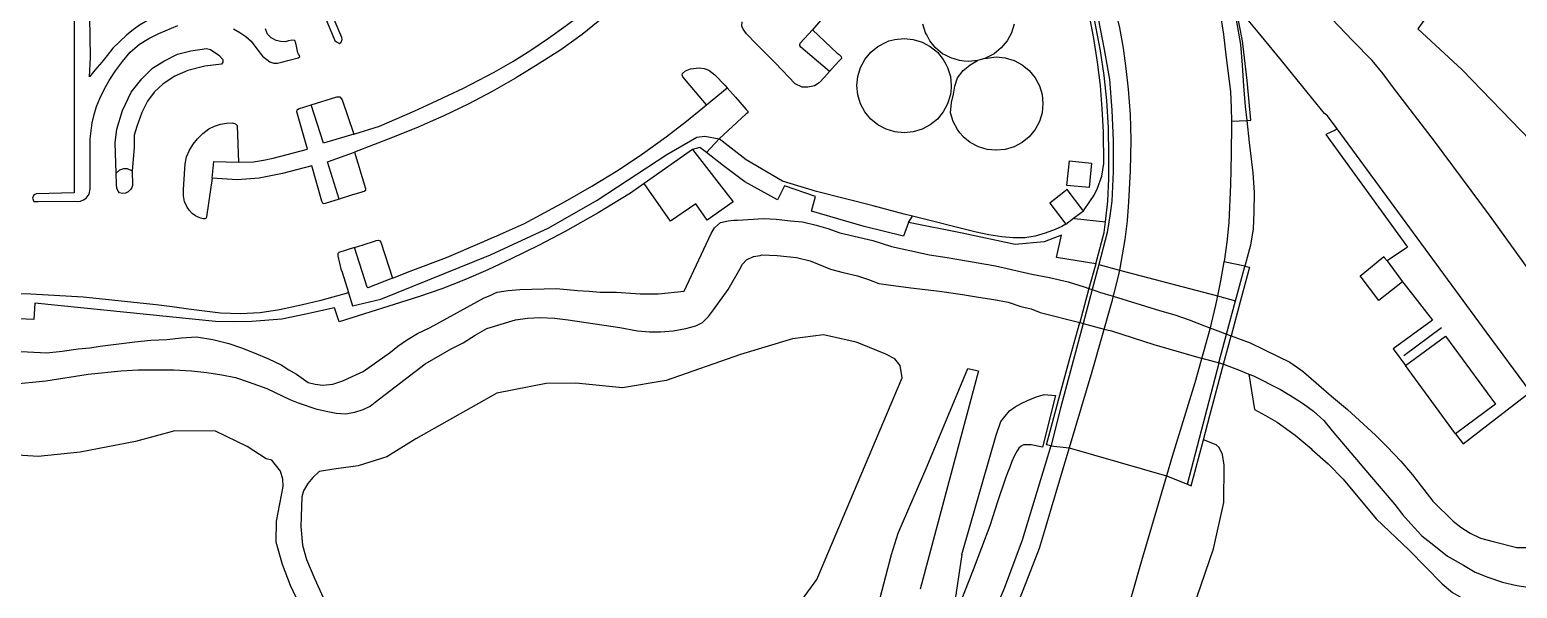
# Model space of a CAD drawing. Header units: millimetres. Extents: x 111502 to 977541, y 8702 to 1044108.
# Drawn here: x 975487.4 to 975663.2, y 475838.2 to 475904.2 of the extents above; entities that cross this region are included whole.
import ezdxf

# ---------------------------------------------------------------- set-up
doc = ezdxf.new("R2010")
doc.units = ezdxf.units.MM
doc.header["$LTSCALE"] = 0.25
doc.layers.add('X HVSS Site Background', color=8, linetype='Continuous')

# ---------------------------------------------------------------- blocks, each defined once
blk = doc.blocks.new('OS MAP')
at = {"layer": 'X HVSS Site Background'}
for points in [[(489274.43, 240465.1), (489274.42, 240440.35), (489274.42, 240426.31), (489269.98, 240426.21), (489269.78, 240426.14), (489269.62, 240426.01), (489269.52, 240425.7), (489269.57, 240425.49), (489269.67, 240425.3), (489270.18, 240425.3), (489274.47, 240425.35), (489274.83, 240425.3), (489275.18, 240425.35), (489275.53, 240425.49), (489275.84, 240425.7), (489276.19, 240426.16), (489276.34, 240426.81), (489276.34, 240427.72), (489276.34, 240428.63), (489276.34, 240432.72), (489276.55, 240434.59), (489276.79, 240435.57), (489277.09, 240436.53), (489277.46, 240437.47), (489277.97, 240438.55), (489278.57, 240439.59), (489279.32, 240440.75), (489280.13, 240441.86), (489281.07, 240442.96), (489282.16, 240443.88), (489283.27, 240444.56), (489284.43, 240445.15), (489286.7, 240446.11)], [(489293.27, 240445.7), (489294.01, 240445.28), (489294.71, 240444.8), (489295.34, 240444.23), (489296.01, 240443.34), (489296.7, 240442.47), (489297.56, 240441.81), (489298.01, 240441.66), (489298.47, 240441.66), (489299.08, 240441.81), (489299.68, 240441.96), (489300.9, 240442.26), (489301.1, 240442.41), (489301.05, 240442.57), (489300.94, 240442.71), (489300.85, 240442.87), (489300.75, 240443.45), (489300.64, 240444.03), (489300.49, 240444.33), (489300.19, 240444.38), (489299.78, 240444.3), (489299.38, 240444.18), (489298.84, 240444.19), (489298.32, 240444.33), (489297.73, 240444.64), (489297.26, 240445.09), (489297.06, 240445.7)], [(489303.12, 240449.43), (489305.24, 240444.33), (489305.44, 240444.18), (489305.8, 240443.98), (489306, 240444.13), (489306.1, 240444.43), (489306.05, 240444.69), (489303.93, 240449.74)], [(489397.78, 240477.81), (489399.73, 240474.69), (489401.22, 240472), (489402.62, 240469.27), (489403.81, 240466.77), (489404.91, 240464.23), (489405.85, 240461.63), (489406.82, 240458.48), (489407.73, 240455.32), (489409.8, 240447.79), (489410.23, 240445.04), (489410.58, 240442.28), (489411.06, 240438.3), (489411.17, 240436.38), (489411.18, 240434.81)], [(489398.62, 240478.32), (489400.14, 240476.14), (489401.54, 240473.82), (489402.91, 240471.22), (489404.23, 240468.6), (489406.07, 240464.76), (489407.56, 240460.92), (489409.5, 240455.56), (489410.35, 240452.65), (489411.08, 240449.7), (489411.76, 240446.78), (489412.25, 240443.84), (489412.46, 240441.4), (489412.61, 240438.96), (489412.81, 240436.52), (489413, 240434.88)], [(489467.02, 240386.4), (489465.01, 240389.52), (489463.9, 240391.25), (489458.71, 240398.31), (489458.51, 240398.66), (489456.54, 240402.12), (489454.52, 240405.55), (489450.63, 240411.26), (489441.69, 240423.69), (489435.18, 240432.43), (489430.33, 240438.74), (489429.1, 240440.39), (489427.8, 240441.98), (489425.53, 240444.3), (489423.01, 240446.93), (489421.96, 240448.14), (489420.99, 240449.4), (489419.98, 240450.87), (489417.66, 240454.66), (489415.53, 240458.35), (489412.96, 240463.2), (489410.18, 240468.15), (489407.2, 240473.25), (489404.55, 240477.38)], [(489413.46, 240434.9), (489413.03, 240439.6), (489412.51, 240444.29), (489411.79, 240447.91), (489411.72, 240448.23), (489411.09, 240450.61), (489410.44, 240452.98), (489409.06, 240457.73), (489408.18, 240460.36), (489407.17, 240462.94), (489406.26, 240465.02), (489405.28, 240467.08), (489403.04, 240471.49), (489400.98, 240475.12)], [(489423.67, 240433.87), (489422.52, 240435.44), (489422.19, 240435.71), (489419.64, 240438.84), (489417.09, 240441.97), (489414.53, 240445.09), (489412.98, 240446.96), (489412.34, 240448), (489411.88, 240449.14), (489411.47, 240450.37), (489411.1, 240451.62), (489410.74, 240452.88), (489409.36, 240458.03), (489408.63, 240460.3), (489407.77, 240462.53), (489406.69, 240465.05), (489405.53, 240467.54), (489404.23, 240470.16), (489402.84, 240472.75), (489401.52, 240475.03), (489401.32, 240475.34)], [(489341.79, 240427.42), (489340.19, 240426.3), (489336.36, 240423.97), (489332.46, 240421.76), (489329.3, 240420.1), (489326.09, 240418.53), (489323.31, 240417.23), (489320.49, 240416), (489317.88, 240414.99), (489315.23, 240414.08), (489305.73, 240411.06), (489305.18, 240412.72), (489301.79, 240411.97), (489298.96, 240411.41), (489295.43, 240411.11), (489293.28, 240411.07), (489291.13, 240411.11), (489269.77, 240413.29), (489269.67, 240411.37), (489262.49, 240411.68)], [(489393.69, 240424.2), (489394.46, 240425.29), (489394.95, 240426.06), (489395.36, 240426.87), (489395.87, 240428.31), (489396.11, 240429.8), (489396.06, 240433.54), (489395.92, 240436.27), (489395.71, 240439), (489395.37, 240441.78), (489394.91, 240444.55), (489394.44, 240447.05)], [(489368.14, 240453.15), (489361.67, 240445.58)], [(489396.29, 240422.9), (489396.56, 240425.32), (489396.68, 240428.02), (489396.71, 240430.72), (489396.66, 240433.99), (489396.46, 240437.24), (489396.14, 240440.18), (489395.7, 240443.1), (489394.8, 240447.85)], [(489307.5, 240433.27), (489310.53, 240434.22), (489312.62, 240435.09), (489314.69, 240436.01), (489316.75, 240436.95), (489320.44, 240438.71), (489324.07, 240440.59), (489326.27, 240441.84), (489328.4, 240443.2), (489330.5, 240444.62), (489332.56, 240446.09), (489335.01, 240447.9), (489337.41, 240449.78), (489339.74, 240451.74), (489343.88, 240455.33), (489340.7, 240458.77), (489340.7, 240458.92), (489340.95, 240459.17), (489342.46, 240460.76)], [(489389.4, 240460.33), (489391.82, 240457.75), (489393.33, 240454.67), (489394.55, 240450.93), (489395.45, 240446.94), (489396.16, 240443.25), (489396.76, 240439.72), (489397.07, 240436.08), (489397.22, 240432.49), (489397.22, 240428.8), (489397.06, 240425.32), (489396.81, 240423.6), (489396.51, 240421.63), (489395.5, 240417.85)], [(489392.96, 240461.7), (489393.04, 240461.53), (489394.96, 240456.43), (489395.82, 240453.76), (489396.63, 240451.07), (489397.33, 240448.46), (489397.94, 240445.82), (489398.38, 240443.42), (489398.72, 240441.01), (489399, 240438.59), (489399.23, 240435.59), (489399.3, 240432.58), (489399.23, 240428.92), (489399.04, 240425.26), (489398.86, 240423.03), (489398.59, 240420.81), (489397.95, 240417.2)], [(489267.4, 240407.6), (489271.2, 240407.4), (489273, 240407.6), (489274.9, 240407.9), (489276.3, 240408), (489277.5, 240408.2), (489281.6, 240408.7), (489283.5, 240408.9), (489285.4, 240409), (489287.1, 240409.2), (489288.9, 240409.3), (489290.8, 240409), (489292.7, 240408.5), (489294.2, 240408), (489295.7, 240407.4), (489297.4, 240406.7), (489298.9, 240406), (489299.8, 240405.4), (489300.7, 240404.9), (489302.1, 240403.9), (489302.9, 240403.7), (489303.8, 240403.6), (489305, 240403.7), (489306.2, 240404.1), (489307.3, 240404.6), (489308.6, 240405.2), (489311.8, 240407.5), (489312.7, 240408.2), (489313.7, 240408.9), (489315, 240409.7), (489316.5, 240410.4), (489322.9, 240413.9), (489323.6, 240414.2), (489324.15, 240414.47), (489324.4, 240414.6), (489325.7, 240414.8), (489327.1, 240414.9), (489331.4, 240415), (489332.7, 240414.9), (489333.9, 240414.8), (489335.3, 240414.7), (489336.6, 240414.6), (489338.5, 240414.6), (489341.3, 240414.4), (489343.5, 240414.4), (489346.5, 240414.7), (489349.7, 240421.5), (489350.1, 240422.2), (489350.8, 240422.8), (489351.7, 240423), (489352.4, 240423.1), (489352.8, 240423.1), (489355.9, 240423.3), (489357.4, 240423.2), (489359.1, 240423), (489360.5, 240422.9), (489362.1, 240422.5), (489363.5, 240422.1), (489364.9, 240421.6), (489368.8, 240420.7), (489371, 240420), (489373.2, 240419.5), (489375.5, 240419), (489377.6, 240418.7), (489383.3, 240417.7), (489387.6, 240416.7), (489389.7, 240416.3), (489391.9, 240415.8), (489393.8, 240415.2), (489394.35, 240415.02)], [(489276.61, 240453.42), (489278.54, 240451.21), (489279.67, 240450.09), (489280.79, 240449.21), (489282.09, 240448.44), (489284.9, 240447.44), (489283.38, 240446.84), (489282.14, 240446.14), (489281.39, 240445.6), (489280.66, 240444.99), (489279.79, 240444.18), (489279, 240443.41), (489278.32, 240442.57), (489277.7, 240441.77), (489276.89, 240440.83), (489276.25, 240440.02), (489276.35, 240442.33), (489276.23, 240449.54), (489276.42, 240452.47), (489276.61, 240453.42)], [(489349.44, 240451.59), (489349.28, 240451.59), (489349.03, 240451.79), (489345.9, 240454.72), (489342.62, 240451.74), (489338.68, 240448.46), (489334.48, 240445.03), (489331.93, 240443.21), (489329.28, 240441.54), (489326.57, 240439.89), (489323.82, 240438.31), (489320.99, 240436.82), (489318.11, 240435.43), (489316.49, 240434.71), (489315.1, 240434.1), (489312.05, 240432.86), (489307.55, 240431.14)], [(489381.18, 240441.95), (489380.11, 240441.85), (489379.62, 240441.9), (489379.04, 240441.95), (489378.01, 240442.27), (489377.39, 240442.6), (489377.06, 240442.77), (489376.23, 240443.46), (489375.55, 240444.29), (489375.18, 240444.98), (489375.04, 240445.24), (489374.73, 240446.27)], [(489385.5, 240446.27), (489385.19, 240445.24), (489384.68, 240444.29), (489383.99, 240443.46), (489383.16, 240442.77), (489382.21, 240442.27), (489382.05, 240442.2)], [(489435.16, 240448.39), (489433.21, 240445.7), (489438.44, 240440.86), (489446.52, 240432.51), (489446.67, 240432.28)], [(489363.68, 240440.65), (489363.08, 240439.98), (489362.47, 240439.31), (489361.92, 240438.96), (489361.11, 240438.81), (489360.45, 240438.81), (489359.64, 240439.21), (489357.32, 240441.64), (489356.17, 240442.79), (489355.01, 240443.94), (489353.89, 240445.12), (489353.48, 240445.68), (489353.33, 240446.03), (489353.38, 240446.54)], [(489363.68, 240440.65), (489360.3, 240443.53), (489360.2, 240443.74), (489360.22, 240444.01), (489361.67, 240445.58)], [(489361.67, 240445.58), (489364.6, 240442.85), (489364.85, 240442.67), (489365.05, 240442.44), (489365.1, 240442.19), (489364.9, 240441.99), (489364.29, 240441.33), (489363.68, 240440.65)], [(489377.97, 240437.94), (489377.65, 240436.86), (489377.14, 240435.9), (489376.44, 240435.05), (489375.6, 240434.36), (489374.64, 240433.85), (489373.59, 240433.53), (489372.5, 240433.42), (489371.41, 240433.53), (489370.37, 240433.85), (489369.4, 240434.36), (489368.56, 240435.05), (489368.16, 240435.5), (489367.87, 240435.9), (489367.35, 240436.86), (489367.03, 240437.91), (489366.93, 240439), (489367.03, 240440.08), (489367.35, 240441.13), (489367.87, 240442.09), (489368.56, 240442.94), (489369.4, 240443.63), (489370.37, 240444.15), (489370.72, 240444.28), (489371.41, 240444.46), (489372.5, 240444.57), (489373.59, 240444.46), (489374.53, 240444.18), (489374.64, 240444.15), (489375.6, 240443.63), (489376.44, 240442.94), (489377.14, 240442.09), (489377.43, 240441.55), (489377.65, 240441.13), (489377.97, 240440.08), (489378.08, 240439), (489378.05, 240438.72), (489377.97, 240437.94)], [(489279.41, 240428.65), (489279.28, 240432.24), (489279.49, 240433.86), (489280.16, 240436.04), (489281.17, 240438.22), (489282.43, 240439.8), (489283.7, 240441.05), (489285.02, 240441.9), (489286.65, 240442.72), (489288.21, 240443.11), (489290.06, 240443.37), (489290.55, 240443.27), (489291.54, 240442.6), (489292, 240442.07), (489292, 240441.77), (489291.84, 240441.54), (489289.88, 240441.28), (489287.86, 240440.77), (489286.34, 240440.11), (489284.94, 240439.19), (489283.88, 240438.24), (489283.11, 240437.15), (489282.41, 240435.8), (489281.84, 240434.18), (489281.54, 240433.12), (489281.53, 240431.7), (489281.3, 240428.93)], [(489346.66, 240440.73), (489347.27, 240440.98), (489348.28, 240441.08), (489348.88, 240441.03), (489349.44, 240440.83), (489350.15, 240440.28), (489351.31, 240439.06), (489351.58, 240438.75)], [(489382.05, 240442.2), (489383.39, 240442.39), (489384.46, 240442.28), (489385.5, 240441.97), (489385.53, 240441.95), (489386.45, 240441.46), (489387.29, 240440.77), (489387.98, 240439.93), (489388.49, 240438.98), (489388.8, 240437.94), (489388.91, 240436.87), (489388.8, 240435.79), (489388.49, 240434.76), (489387.98, 240433.8), (489387.29, 240432.96), (489386.45, 240432.28), (489385.5, 240431.77), (489384.46, 240431.45), (489383.39, 240431.35), (489383.35, 240431.35), (489382.31, 240431.45), (489381.28, 240431.77), (489380.32, 240432.28), (489379.48, 240432.96), (489379.43, 240433.03), (489379.11, 240433.42), (489378.8, 240433.8), (489378.29, 240434.76), (489377.97, 240435.79), (489378.09, 240437), (489378.33, 240437.99), (489378.48, 240438.95), (489378.8, 240439.93), (489379.48, 240440.77), (489379.66, 240440.92), (489380.32, 240441.46), (489381.18, 240441.95)], [(489382.05, 240442.2), (489381.18, 240441.95)], [(489346.26, 240440.28), (489346.31, 240440.43), (489346.66, 240440.73)], [(489349.14, 240436.74), (489346.36, 240440.02), (489346.26, 240440.28)], [(489302.45, 240436.72), (489305.48, 240437.66), (489305.84, 240437.66), (489306.09, 240437.31), (489307.5, 240433.27)], [(489349.14, 240436.74), (489351.58, 240438.75)], [(489351.58, 240438.75), (489352.57, 240437.62), (489353.83, 240436.18), (489354.04, 240435.98), (489354.04, 240435.78), (489353.83, 240435.68), (489350.65, 240432.7)], [(489293.86, 240429.94), (489295.63, 240429.99), (489296.8, 240430.17), (489297.95, 240430.44), (489302, 240431.5), (489300.73, 240435.89), (489300.78, 240436.15), (489300.94, 240436.25), (489302.45, 240436.72)], [(489307.5, 240433.27), (489303.88, 240432.19), (489302.45, 240436.72)], [(489324, 240421.07), (489324.29, 240421.2), (489325.17, 240421.58), (489327.66, 240422.7), (489332.46, 240425.28), (489335.62, 240427.11), (489338.73, 240429.01), (489341.6, 240430.93), (489344.39, 240432.95), (489346.79, 240434.81), (489349.14, 240436.74)], [(489290.73, 240428.07), (489290.07, 240423.47), (489290.02, 240423.32), (489289.88, 240423.27), (489289.72, 240423.27), (489289.39, 240423.32), (489289.07, 240423.46), (489288.76, 240423.62), (489288.38, 240423.89), (489288.06, 240424.24), (489287.8, 240424.63), (489287.62, 240424.98), (489287.48, 240425.26), (489287.34, 240425.95), (489287.36, 240426.66), (489287.4, 240427.36), (489287.55, 240429.74), (489287.72, 240430.57), (489288.05, 240431.35), (489288.49, 240432.06), (489289.01, 240432.72), (489289.63, 240433.35), (489290.33, 240433.88), (489291.01, 240434.22), (489291.74, 240434.43), (489292.42, 240434.56), (489293.11, 240434.58), (489293.51, 240434.48), (489293.71, 240434.28), (489293.71, 240434.23), (489293.86, 240429.94)], [(489411.18, 240434.81), (489411.18, 240434.46), (489411.16, 240430.88), (489411.09, 240427.3), (489410.86, 240422.81), (489410.63, 240420.5), (489410.31, 240418.2), (489410.3, 240418.18)], [(489411.18, 240434.81), (489413, 240434.88)], [(489413, 240434.88), (489413.29, 240432.28), (489413.72, 240428.7), (489413.87, 240426.38), (489413.85, 240424.05), (489413.74, 240422.07), (489413.42, 240420.12), (489412.76, 240417.66)], [(489413, 240434.88), (489413.46, 240434.9)], [(489423.67, 240433.87), (489423.43, 240433.75), (489422.34, 240433.2), (489431.98, 240419.89), (489429.72, 240418.37), (489429.57, 240418.27)], [(489446.54, 240402.79), (489441.3, 240409.91), (489423.67, 240433.87)], [(489306.87, 240414.49), (489307.34, 240412.98), (489310.68, 240413.74), (489323.63, 240418.99), (489330.52, 240422.17), (489336.24, 240425.46), (489344.45, 240430.85), (489348.02, 240432.92), (489348.94, 240433.04), (489350.65, 240432.7)], [(489350.65, 240432.7), (489349.14, 240431.09)], [(489373.48, 240423.58), (489372.53, 240423.82), (489368.83, 240424.78), (489362.17, 240426.48), (489358.13, 240427.69), (489353.83, 240430.22), (489350.65, 240432.7)], [(489305.74, 240425.58), (489304.38, 240429.97), (489307.55, 240431.14)], [(489307.55, 240431.14), (489308.86, 240426.85), (489308.86, 240426.6), (489308.7, 240426.48), (489308.51, 240426.45), (489308.41, 240426.4), (489307.19, 240426.03), (489305.74, 240425.58)], [(489347.52, 240431.45), (489352.29, 240425.27), (489349.23, 240423.11), (489347.88, 240425.03), (489344.92, 240422.96), (489341.79, 240427.42)], [(489347.52, 240431.45), (489341.79, 240427.42)], [(489349.14, 240431.09), (489348.36, 240431.7), (489347.52, 240431.45)], [(489373.02, 240422.8), (489372.42, 240421.19), (489367.77, 240422.35), (489361.57, 240424.16), (489362.03, 240425.9), (489358.38, 240427.15), (489357.56, 240425.48), (489353.7, 240427.64), (489351.15, 240429.51), (489349.14, 240431.09)], [(489279.41, 240428.65), (489279.84, 240429.03), (489280.32, 240429.19), (489280.69, 240429.19), (489281.3, 240428.93)], [(489281.3, 240428.93), (489281.32, 240427.2), (489281.24, 240426.96), (489281.12, 240426.76), (489280.8, 240426.44), (489280.49, 240426.29), (489280.15, 240426.23), (489279.81, 240426.33), (489279.63, 240426.51), (489279.47, 240426.88), (489279.42, 240427.3), (489279.41, 240428.65)], [(489290.73, 240428.07), (489290.92, 240430.03), (489293.86, 240429.94)], [(489303.86, 240425.03), (489303.71, 240425.34), (489302.5, 240429.53), (489299.06, 240428.62), (489296.29, 240428.07), (489293.71, 240427.87), (489290.73, 240428.07)], [(489392.03, 240430.09), (489394.64, 240429.84), (489394.37, 240426.96), (489391.75, 240427.21), (489392.03, 240430.09)], [(489305.74, 240425.58), (489304.11, 240425.08), (489303.86, 240425.03)], [(489393.69, 240424.2), (489393.64, 240424.28), (489391.78, 240426.7), (489391.37, 240426.39), (489389.71, 240425.12), (489391.62, 240422.62)], [(489373.02, 240422.8), (489373.48, 240423.58)], [(489391.62, 240422.62), (489391.15, 240422.34), (489390.35, 240421.98), (489389.19, 240421.54), (489387.99, 240421.19), (489386.77, 240421.02), (489385.4, 240421), (489384.04, 240421.12), (489382.51, 240421.36), (489381.01, 240421.68), (489373.48, 240423.58)], [(489391.62, 240422.62), (489392.54, 240423.32)], [(489392.54, 240423.32), (489393.28, 240423.89), (489393.69, 240424.2)], [(489392.54, 240423.32), (489392.63, 240423.31), (489396.29, 240422.9)], [(489395.15, 240417.94), (489390.53, 240418.7), (489391.09, 240421.31), (489389.05, 240420.52), (489385.64, 240420.23), (489379.37, 240421.56), (489373.02, 240422.8)], [(489395.15, 240417.94), (489396.15, 240421.63), (489396.29, 240422.9)], [(489306.87, 240414.49), (489303.59, 240413.58), (489301.25, 240413.04), (489298.71, 240412.51), (489296.41, 240412.16), (489294.07, 240412.02), (489291.74, 240412.11), (489289.83, 240412.32), (489287.93, 240412.57), (489286.02, 240412.84), (489284.12, 240413.07), (489275.48, 240413.98), (489269.32, 240414.34), (489267.84, 240414.38)], [(489307.57, 240419.87), (489305.69, 240419.28), (489305.59, 240419.17), (489305.59, 240418.97), (489305.58, 240418.92), (489305.58, 240418.89), (489305.58, 240418.87), (489305.98, 240417.15), (489306.01, 240417.16), (489306.09, 240416.95), (489306.85, 240414.53), (489306.84, 240414.49), (489306.87, 240414.49)], [(489307.57, 240419.87), (489308.58, 240420.18), (489310.03, 240420.64), (489310.13, 240420.69), (489310.39, 240420.74), (489310.54, 240420.64), (489310.69, 240420.49), (489312.05, 240416.24)], [(489312.05, 240416.24), (489309.15, 240415.11), (489309.04, 240415.17), (489307.57, 240419.87)], [(489312.05, 240416.24), (489314.12, 240417.05), (489318.42, 240418.67), (489322.66, 240420.48), (489324, 240421.07)], [(489267.1, 240403.7), (489271.1, 240404.1), (489276.1, 240404.9), (489280, 240405.3), (489282, 240405.4), (489286.2, 240405.4), (489288.3, 240405.3), (489290.1, 240405.1), (489291.9, 240404.8), (489293.5, 240404.5), (489295, 240404), (489297.2, 240403.2), (489299.9, 240401.9), (489300.9, 240401.5), (489303, 240400.8), (489304.2, 240400.5), (489305.4, 240400.3), (489306.5, 240400.2), (489307.6, 240400.4), (489308.6, 240400.7), (489309.4, 240401.1), (489310, 240401.6), (489315.9, 240406.1), (489319, 240407.9), (489320.4, 240408.6), (489321.8, 240409.5), (489323.2, 240410.3), (489326.6, 240411.3), (489328, 240411.5), (489329.5, 240411.6), (489331.2, 240411.5), (489332.8, 240411.3), (489338.9, 240410.4), (489341, 240410), (489342.4, 240409.9), (489343.7, 240409.9), (489345.2, 240410), (489346.7, 240410.3), (489347.9, 240410.6), (489348.7, 240411), (489349.4, 240411.7), (489350, 240412.5), (489351.7, 240414.9), (489353.1, 240417.3), (489353.4, 240417.9), (489353.9, 240418.4), (489354.7, 240418.8), (489355.5, 240418.9), (489355.7, 240419), (489357.5, 240418.9), (489359.8, 240418.7), (489361.4, 240418.3), (489363.8, 240417.3), (489365.3, 240416.9), (489367, 240416.5), (489368.3, 240416.1), (489369.5, 240415.6), (489370.68, 240415.45), (489373.3, 240415.1), (489376.7, 240414.7), (489379.4, 240414.3), (489381.3, 240414), (489383.1, 240413.7), (489384.8, 240413.4), (489386.3, 240412.9), (489387.5, 240412.6), (489388.6, 240412.2), (489393.26, 240410.98)], [(489410.3, 240418.18), (489409.91, 240415.91), (489409.54, 240414.14)], [(489412.76, 240417.66), (489410.3, 240418.18)], [(489431.4, 240415.8), (489428.78, 240413.74), (489428.6, 240413.6), (489426.4, 240416.5), (489426.71, 240416.75), (489429.2, 240418.8), (489429.25, 240418.7), (489429.57, 240418.27)], [(489429.57, 240418.27), (489431.4, 240415.8)], [(489395.5, 240417.85), (489394.72, 240414.89), (489393.65, 240410.88), (489390.99, 240400.87), (489389.97, 240396.81), (489389.88, 240396.43), (489389.85, 240396.43)], [(489397.95, 240417.2), (489397.88, 240416.82), (489397.07, 240413.49), (489394.69, 240405.15), (489392.01, 240396.18)], [(489395.15, 240417.94), (489394.35, 240415.02)], [(489395.5, 240417.85), (489397.95, 240417.2)], [(489397.95, 240417.2), (489409.54, 240414.14)], [(489412.76, 240417.66), (489413.3, 240417.55), (489412.21, 240413.43), (489411.15, 240409.44)], [(489411.67, 240413.57), (489412.75, 240417.6), (489412.76, 240417.66)], [(489394.35, 240415.02), (489393.26, 240410.98)], [(489394.35, 240415.02), (489394.72, 240414.89), (489395.6, 240414.6), (489397.22, 240414.1), (489402.7, 240412.4), (489404.5, 240411.9), (489406.2, 240411.3), (489408, 240410.6), (489408.65, 240410.36), (489409.9, 240409.9), (489410.62, 240409.63), (489411.15, 240409.44)], [(489431.4, 240415.8), (489431.87, 240415.2), (489434.96, 240411.28)], [(489409.54, 240414.14), (489409.31, 240413.05), (489408.62, 240410.21), (489406.86, 240403.87), (489404.19, 240395.16), (489403.52, 240392.89)], [(489405.99, 240391.89), (489409.72, 240406.25), (489409.75, 240406.37), (489410.62, 240409.63), (489411.67, 240413.57)], [(489409.54, 240414.14), (489411.67, 240413.57)], [(489389.85, 240396.43), (489389.32, 240396.53), (489391.08, 240402.99), (489392.14, 240406.89), (489393.26, 240410.98)], [(489393.26, 240410.98), (489393.65, 240410.88), (489396.14, 240410.23), (489397, 240410), (489402, 240408.4), (489407.6, 240406.8), (489407.67, 240406.78), (489409.72, 240406.25), (489409.9, 240406.2), (489410.25, 240406.07)], [(489434.96, 240411.28), (489430.3, 240407.9), (489431.77, 240405.9)], [(489360.51, 240378.29), (489362.18, 240380.61), (489372.26, 240404.47), (489372.05, 240405.93), (489371.39, 240406.69), (489370.34, 240407.24), (489367.35, 240408.49), (489366.86, 240408.69), (489362.98, 240409.56), (489359.3, 240409.05), (489353.16, 240407.2), (489344.38, 240404.13), (489339.24, 240403.27), (489333.71, 240403.81), (489330.2, 240403.8), (489324.38, 240402.65), (489314.79, 240397.24), (489311.37, 240395.13), (489307.99, 240394.06), (489305.39, 240393.71), (489303.38, 240393.37), (489302.62, 240392.69), (489302.05, 240391.96), (489301.53, 240391.11), (489301.35, 240390.39), (489301.23, 240386.88), (489301.41, 240384.69), (489301.88, 240382.99), (489302.86, 240380.67), (489303.86, 240378.48)], [(489410.25, 240406.07), (489411.15, 240409.44)], [(489411.15, 240409.44), (489413.4, 240408.6), (489415, 240407.8), (489416.7, 240407), (489418.1, 240406.3), (489419.4, 240405.4), (489419.7, 240405.15), (489423, 240402.3), (489424.9, 240400.7), (489426.8, 240399), (489428.2, 240397.7), (489429.6, 240396.3), (489431.2, 240394.6), (489432.6, 240393), (489435, 240389.9), (489437.4, 240387.5), (489438.3, 240386.8), (489439.4, 240386.1), (489440.6, 240385.5), (489442.1, 240385.1), (489444.9, 240384.4), (489446.3, 240384.4)], [(489431.54, 240407.1), (489436.02, 240410.4)], [(489431.77, 240405.9), (489436.49, 240409.37), (489442.4, 240401.33), (489437.68, 240397.86)], [(489407.89, 240397.15), (489408.64, 240400.01), (489410.25, 240406.07)], [(489410.25, 240406.07), (489412, 240405.4), (489413.25, 240404.9)], [(489437.68, 240397.86), (489431.77, 240405.9)], [(489375.37, 240373.63), (489369.39, 240377.33), (489369.67, 240378.47), (489370.33, 240381.03), (489371.01, 240383.59), (489371.8, 240386.1), (489375.24, 240394.03), (489380.04, 240405.55), (489381.29, 240405.3)], [(489381.29, 240405.3), (489374.42, 240379.48)], [(489413.25, 240404.9), (489413.9, 240400.7), (489415.2, 240400), (489416.6, 240399.2), (489418.7, 240397.7), (489420.59, 240396.09), (489420.7, 240396), (489422.6, 240394.3), (489424.4, 240392.5), (489428.3, 240387.8), (489432.2, 240384.1), (489436.1, 240380.1), (489437.3, 240379.1), (489438.7, 240378.3), (489440.2, 240377.6), (489441.9, 240377.2), (489443.5, 240377.1), (489447.7, 240377.1), (489456.11, 240365.46)], [(489413.25, 240404.9), (489413.8, 240404.7), (489417, 240403.1), (489418.6, 240402.1), (489419.7, 240401.4), (489420.9, 240400.5), (489422.1, 240399.4), (489423.1, 240398.2), (489427.5, 240393), (489430.5, 240389.5), (489431.4, 240388.3), (489432.4, 240387.2), (489433.7, 240385.8), (489435.1, 240384.7), (489436.7, 240383.4), (489438.6, 240382.3), (489440, 240381.5), (489441.5, 240380.9), (489443.2, 240380.3), (489444.9, 240379.9), (489446.2, 240379.7)], [(489378.63, 240376.58), (489378.45, 240377.5), (489379.38, 240383.57), (489379.32, 240383.58), (489379.4, 240383.85), (489380.23, 240386.73), (489381.06, 240389.61), (489383.39, 240397.69), (489383.95, 240399.29), (489384.96, 240400.57), (489385.64, 240401.03), (489386.34, 240401.44), (489387.08, 240401.78), (489388.05, 240402.17), (489389.05, 240402.49), (489390.41, 240402.39), (489388.85, 240396.28)], [(489442.4, 240399.62), (489446.54, 240402.79)], [(489298.91, 240374.6), (489299.55, 240374.97), (489300, 240375.42), (489300.64, 240376.22), (489300.84, 240377.21), (489300.71, 240378.41), (489300, 240379.9), (489299.04, 240382.39), (489298.3, 240385.02), (489298.35, 240387.53), (489299.12, 240391.6), (489299.11, 240392.47), (489298.8, 240393.41), (489297.81, 240394.73), (489297.12, 240394.9), (489294.88, 240396.34), (489291.14, 240398.15), (489286.33, 240398.2), (489281.68, 240396.93), (489275.15, 240395.69), (489270.19, 240395.18), (489263.54, 240395.58)], [(489437.68, 240397.86), (489438.55, 240396.67), (489442.4, 240399.62)], [(489404.75, 240371.6), (489409.06, 240384.23), (489410.27, 240389.71), (489410.33, 240394.14), (489410.11, 240395.39), (489409.72, 240396.22), (489409.39, 240396.55), (489407.89, 240397.15)], [(489406.44, 240391.71), (489407.89, 240397.15)], [(489388.85, 240396.28), (489387.53, 240396.53), (489386.62, 240396.53), (489386.32, 240396.39), (489386.07, 240396.13), (489385.87, 240395.82), (489385.52, 240395.22), (489385.23, 240394.58), (489384.98, 240393.92), (489384.74, 240393.25), (489384.5, 240392.59), (489383.55, 240389.79), (489382.63, 240386.98), (489380.68, 240381.76), (489378.63, 240376.58)], [(489389.85, 240396.43), (489386.46, 240385.27), (489384.34, 240379.56), (489382.47, 240375.17)], [(489392.01, 240396.18), (489391.86, 240395.66), (489389.89, 240389.04), (489389.18, 240386.67), (489388.47, 240384.29), (489386.9, 240380.25), (489385.53, 240376.73), (489384.12, 240373.23), (489383, 240370.7)], [(489389.85, 240396.43), (489392.01, 240396.18)], [(489392.01, 240396.18), (489403.52, 240392.89)], [(489403.52, 240392.89), (489400.38, 240382.17), (489396.92, 240370.08), (489396.64, 240368.99)], [(489403.52, 240392.89), (489405.99, 240391.89)], [(489405.99, 240391.89), (489406.44, 240391.71)]]:
    blk.add_lwpolyline(points, dxfattribs=at)

msp = doc.modelspace()

# ---------------------------------------------------------------- block references
at = {"lineweight": 0}
msp.add_blockref('OS MAP', (486218.2, 235458.61), dxfattribs=at)

doc.saveas('drawing.dxf')
